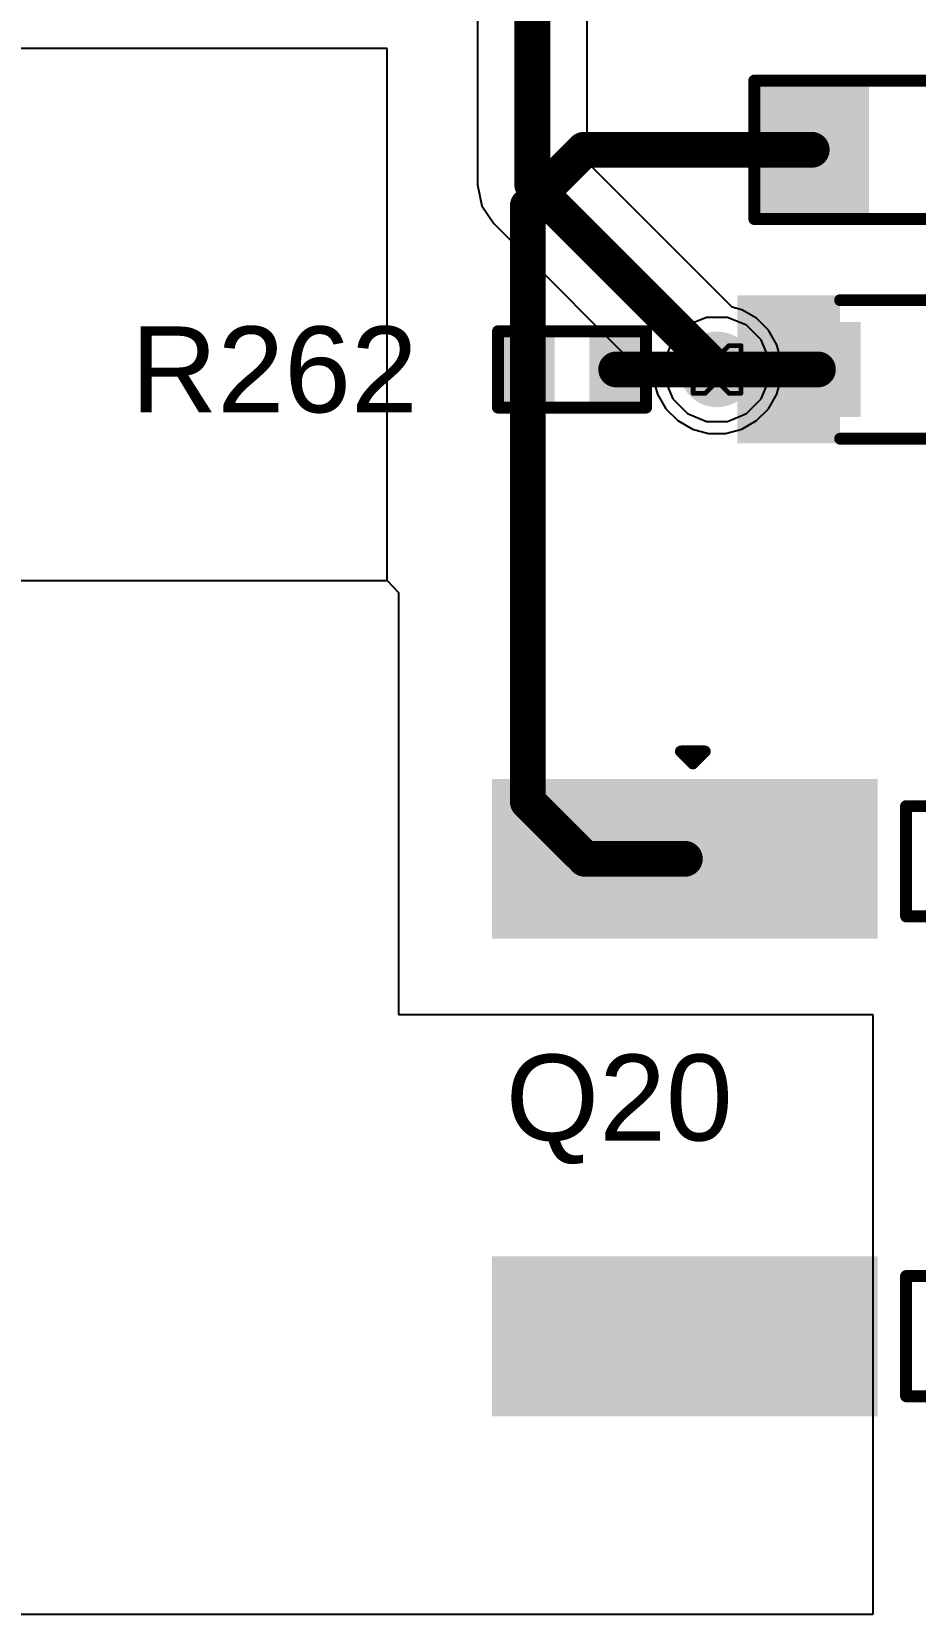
# Model space of a CAD drawing. Header units: inches. Extents: x 0 to 5379, y 0 to 5429.
# Drawn here: x 143.91 to 153.3, y 17.31 to 34.2 of the extents above; entities that cross this region are included whole.
import ezdxf

# ---------------------------------------------------------------- set-up
doc = ezdxf.new("R2010")
doc.units = ezdxf.units.IN
for name, color, linetype in [('Bottom Layer', 5, 'Continuous'), ('Bottom Solder', 6, 'Continuous'), ('Drill Drawing', 1, 'Continuous'), ('GND01', 16, 'Continuous'), ('GND02', 76, 'Continuous'), ('PWR', 156, 'Continuous'), ('SIG 01', 90, 'Continuous'), ('Top Layer', 1, 'Continuous'), ('Top Overlay', 2, 'Continuous'), ('Top Paste', 8, 'Continuous'), ('Top Solder', 216, 'Continuous'), ('Via Holes', 16, 'Continuous')]:
    doc.layers.add(name, color=color, linetype=linetype)
doc.styles.add('Arial', font='', dxfattribs={"height": 0.2})
doc.styles.get('Arial').set_extended_font_data('Arial')

# ---------------------------------------------------------------- blocks, each defined once
blk = doc.blocks.new('R___0402_508')
at = {"layer": 'Top Layer'}
for points in [[(-0.699, -0.318), (-0.699, 0.318), (-0.241, 0.318), (-0.241, -0.318)], [(0.241, -0.318), (0.241, 0.318), (0.699, 0.318), (0.699, -0.318)]]:
    blk.add_hatch(color=1, dxfattribs=at).paths.add_polyline_path(points)
at = {"layer": 'Top Paste'}
for points in [[(-0.699, -0.318), (-0.699, 0.318), (-0.241, 0.318), (-0.241, -0.318)], [(0.241, -0.318), (0.241, 0.318), (0.699, 0.318), (0.699, -0.318)]]:
    blk.add_hatch(color=8, dxfattribs=at).paths.add_polyline_path(points)
at = {"layer": 'Top Solder'}
for points in [[(-0.754, -0.373), (-0.754, 0.373), (-0.186, 0.373), (-0.186, -0.373)], [(0.186, -0.373), (0.186, 0.373), (0.754, 0.373), (0.754, -0.373)]]:
    blk.add_hatch(color=216, dxfattribs=at).paths.add_polyline_path(points)
at = {"layer": 'Top Overlay'}
for points in [[(0.787, 0.406, 0.127, 0.127, 0), (-0.787, 0.406, 0.127, 0.127, 0)], [(-0.787, 0.406, 0.127, 0.127, 0), (-0.787, -0.406, 0.127, 0.127, 0)], [(0.787, 0.406, 0.127, 0.127, 0), (0.787, -0.406, 0.127, 0.127, 0)], [(0.787, -0.406, 0.127, 0.127, 0), (-0.787, -0.406, 0.127, 0.127, 0)], [(0.813, -0.432, 0.00323, 0.00323, 0), (-0.813, -0.432, 0.00323, 0.00323, 0)]]:
    blk.add_lwpolyline(points, format="xyseb", dxfattribs=at)
for points in [[(-0.819, 0.406, 0.0635, 0.0635, 1), (-0.756, 0.406, 0.0635, 0.0635, 1)], [(-0.819, 0.406, 0.0635, 0.0635, 1), (-0.756, 0.406, 0.0635, 0.0635, 1)], [(0.756, 0.406, 0.0635, 0.0635, 1), (0.819, 0.406, 0.0635, 0.0635, 1)], [(0.756, 0.406, 0.0635, 0.0635, 1), (0.819, 0.406, 0.0635, 0.0635, 1)], [(-0.819, -0.406, 0.0635, 0.0635, 1), (-0.756, -0.406, 0.0635, 0.0635, 1)], [(-0.819, -0.406, 0.0635, 0.0635, 1), (-0.756, -0.406, 0.0635, 0.0635, 1)], [(-0.814, -0.432, 0.00161, 0.00161, 1), (-0.812, -0.432, 0.00161, 0.00161, 1)], [(0.756, -0.406, 0.0635, 0.0635, 1), (0.819, -0.406, 0.0635, 0.0635, 1)], [(0.756, -0.406, 0.0635, 0.0635, 1), (0.819, -0.406, 0.0635, 0.0635, 1)], [(0.812, -0.432, 0.00161, 0.00161, 1), (0.814, -0.432, 0.00161, 0.00161, 1)]]:
    blk.add_lwpolyline(points, format="xyseb", close=True, dxfattribs=at)
blk = doc.blocks.new('R___0805_511')
at = {"layer": 'Top Layer'}
for points in [[(-1.524, 0.635), (-0.508, 0.635), (-0.508, -0.635), (-1.524, -0.635)], [(0.508, 0.635), (1.524, 0.635), (1.524, -0.635), (0.508, -0.635)]]:
    blk.add_hatch(color=1, dxfattribs=at).paths.add_polyline_path(points)
at = {"layer": 'Top Paste'}
for points in [[(-1.524, 0.635), (-0.508, 0.635), (-0.508, -0.635), (-1.524, -0.635)], [(0.508, 0.635), (1.524, 0.635), (1.524, -0.635), (0.508, -0.635)]]:
    blk.add_hatch(color=8, dxfattribs=at).paths.add_polyline_path(points)
at = {"layer": 'Top Solder'}
for points in [[(-1.6256, 0.7366), (-0.4064, 0.7366), (-0.4064, -0.7366), (-1.6256, -0.7366)], [(0.4064, 0.7366), (1.6256, 0.7366), (1.6256, -0.7366), (0.4064, -0.7366)]]:
    blk.add_hatch(color=216, dxfattribs=at).paths.add_polyline_path(points)
at = {"layer": 'Top Overlay'}
for points in [[(1.6256, 0.7366, 0.127, 0.127, 0), (-1.6256, 0.7366, 0.127, 0.127, 0)], [(-1.6256, 0.7366, 0.127, 0.127, 0), (-1.6256, -0.7366, 0.127, 0.127, 0)], [(1.6256, 0.7366, 0.127, 0.127, 0), (1.6256, -0.7366, 0.127, 0.127, 0)], [(1.6256, -0.7366, 0.127, 0.127, 0), (-1.6256, -0.7366, 0.127, 0.127, 0)]]:
    blk.add_lwpolyline(points, format="xyseb", dxfattribs=at)
for points in [[(-1.65735, 0.7366, 0.0635, 0.0635, 1), (-1.59385, 0.7366, 0.0635, 0.0635, 1)], [(-1.65735, 0.7366, 0.0635, 0.0635, 1), (-1.59385, 0.7366, 0.0635, 0.0635, 1)], [(1.59385, 0.7366, 0.0635, 0.0635, 1), (1.65735, 0.7366, 0.0635, 0.0635, 1)], [(1.59385, 0.7366, 0.0635, 0.0635, 1), (1.65735, 0.7366, 0.0635, 0.0635, 1)], [(-1.65735, -0.7366, 0.0635, 0.0635, 1), (-1.59385, -0.7366, 0.0635, 0.0635, 1)], [(-1.65735, -0.7366, 0.0635, 0.0635, 1), (-1.59385, -0.7366, 0.0635, 0.0635, 1)], [(1.59385, -0.7366, 0.0635, 0.0635, 1), (1.65735, -0.7366, 0.0635, 0.0635, 1)], [(1.59385, -0.7366, 0.0635, 0.0635, 1), (1.65735, -0.7366, 0.0635, 0.0635, 1)]]:
    blk.add_lwpolyline(points, format="xyseb", close=True, dxfattribs=at)
blk = doc.blocks.new('H2PAK_2_755')
at = {"layer": 'Top Layer'}
for points in [[(-5.5, 0.828), (-5.5, 10.328), (5.5, 10.328), (5.5, 0.828)], [(-3.34, -3.578), (-1.74, -3.578), (-1.74, -7.578), (-3.34, -7.578)], [(1.74, -3.578), (3.34, -3.578), (3.34, -7.578), (1.74, -7.578)]]:
    blk.add_hatch(color=1, dxfattribs=at).paths.add_polyline_path(points)
at = {"layer": 'Top Paste'}
for points in [[(-5.5, 0.828), (-5.5, 10.328), (5.5, 10.328), (5.5, 0.828)], [(-3.34, -3.578), (-1.74, -3.578), (-1.74, -7.578), (-3.34, -7.578)], [(1.74, -3.578), (3.34, -3.578), (3.34, -7.578), (1.74, -7.578)]]:
    blk.add_hatch(color=8, dxfattribs=at).paths.add_polyline_path(points)
at = {"layer": 'Top Solder'}
for points in [[(-5.551, 0.778), (-5.551, 10.379), (5.551, 10.379), (5.551, 0.778)], [(-3.391, -3.528), (-1.689, -3.528), (-1.689, -7.629), (-3.391, -7.629)], [(1.689, -3.528), (3.391, -3.528), (3.391, -7.629), (1.689, -7.629)]]:
    blk.add_hatch(color=216, dxfattribs=at).paths.add_polyline_path(points)
at = {"layer": 'Top Overlay'}
for points in [[(-5.1, -1.725, 0.127, 0.127, 0), (-5.1, 0.478, 0.127, 0.127, 0)], [(5.2, -1.725, 0.127, 0.127, 0), (5.2, 0.578, 0.127, 0.127, 0)], [(5.2, -1.725, 0.127, 0.127, 0), (-5.1, -1.725, 0.127, 0.127, 0)], [(-3.1, -3.225, 0.127, 0.127, 0), (-3.1, -1.725, 0.127, 0.127, 0)], [(-3.07, -1.725, 0.127, 0.127, 0), (-3.1, -1.725, 0.127, 0.127, 0)], [(-1.927, -3.225, 0.127, 0.127, 0), (-1.927, -1.725, 0.127, 0.127, 0)], [(1.9, -3.225, 0.127, 0.127, 0), (1.9, -1.725, 0.127, 0.127, 0)], [(1.959, -1.725, 0.127, 0.127, 0), (1.9, -1.725, 0.127, 0.127, 0)], [(3.178, -3.225, 0.127, 0.127, 0), (3.178, -1.725, 0.127, 0.127, 0)], [(-1.927, -3.225, 0.127, 0.127, 0), (-3.1, -3.225, 0.127, 0.127, 0)], [(3.178, -3.225, 0.127, 0.127, 0), (1.9, -3.225, 0.127, 0.127, 0)], [(-3.556, -5.493, 0.127, 0.127, 0), (-3.683, -5.366, 0.127, 0.127, 0)], [(-3.683, -5.62, 0.127, 0.127, 0), (-3.683, -5.366, 0.127, 0.127, 0)], [(-3.683, -5.62, 0.127, 0.127, 0), (-3.556, -5.493, 0.127, 0.127, 0)]]:
    blk.add_lwpolyline(points, format="xyseb", dxfattribs=at)
for points in [[(-5.132, 0.478, 0.0635, 0.0635, 1), (-5.068, 0.478, 0.0635, 0.0635, 1)], [(5.168, 0.578, 0.0635, 0.0635, 1), (5.232, 0.578, 0.0635, 0.0635, 1)], [(-5.132, -1.725, 0.0635, 0.0635, 1), (-5.068, -1.725, 0.0635, 0.0635, 1)], [(-5.132, -1.725, 0.0635, 0.0635, 1), (-5.068, -1.725, 0.0635, 0.0635, 1)], [(-3.132, -1.725, 0.0635, 0.0635, 1), (-3.068, -1.725, 0.0635, 0.0635, 1)], [(-3.132, -1.725, 0.0635, 0.0635, 1), (-3.068, -1.725, 0.0635, 0.0635, 1)], [(-3.102, -1.725, 0.0635, 0.0635, 1), (-3.039, -1.725, 0.0635, 0.0635, 1)], [(-1.959, -1.725, 0.0635, 0.0635, 1), (-1.896, -1.725, 0.0635, 0.0635, 1)], [(1.868, -1.725, 0.0635, 0.0635, 1), (1.932, -1.725, 0.0635, 0.0635, 1)], [(1.868, -1.725, 0.0635, 0.0635, 1), (1.932, -1.725, 0.0635, 0.0635, 1)], [(1.927, -1.725, 0.0635, 0.0635, 1), (1.99, -1.725, 0.0635, 0.0635, 1)], [(3.146, -1.725, 0.0635, 0.0635, 1), (3.21, -1.725, 0.0635, 0.0635, 1)], [(5.168, -1.725, 0.0635, 0.0635, 1), (5.232, -1.725, 0.0635, 0.0635, 1)], [(5.168, -1.725, 0.0635, 0.0635, 1), (5.232, -1.725, 0.0635, 0.0635, 1)], [(-3.132, -3.225, 0.0635, 0.0635, 1), (-3.068, -3.225, 0.0635, 0.0635, 1)], [(-3.132, -3.225, 0.0635, 0.0635, 1), (-3.068, -3.225, 0.0635, 0.0635, 1)], [(-1.959, -3.225, 0.0635, 0.0635, 1), (-1.896, -3.225, 0.0635, 0.0635, 1)], [(-1.959, -3.225, 0.0635, 0.0635, 1), (-1.896, -3.225, 0.0635, 0.0635, 1)], [(1.868, -3.225, 0.0635, 0.0635, 1), (1.932, -3.225, 0.0635, 0.0635, 1)], [(1.868, -3.225, 0.0635, 0.0635, 1), (1.932, -3.225, 0.0635, 0.0635, 1)], [(3.146, -3.225, 0.0635, 0.0635, 1), (3.21, -3.225, 0.0635, 0.0635, 1)], [(3.146, -3.225, 0.0635, 0.0635, 1), (3.21, -3.225, 0.0635, 0.0635, 1)], [(-3.714, -5.366, 0.0635, 0.0635, 1), (-3.651, -5.366, 0.0635, 0.0635, 1)], [(-3.714, -5.366, 0.0635, 0.0635, 1), (-3.651, -5.366, 0.0635, 0.0635, 1)], [(-3.714, -5.62, 0.0635, 0.0635, 1), (-3.651, -5.62, 0.0635, 0.0635, 1)], [(-3.714, -5.62, 0.0635, 0.0635, 1), (-3.651, -5.62, 0.0635, 0.0635, 1)], [(-3.587, -5.493, 0.0635, 0.0635, 1), (-3.524, -5.493, 0.0635, 0.0635, 1)], [(-3.587, -5.493, 0.0635, 0.0635, 1), (-3.524, -5.493, 0.0635, 0.0635, 1)]]:
    blk.add_lwpolyline(points, format="xyseb", close=True, dxfattribs=at)
blk = doc.blocks.new('SOD_323_883')
at = {"layer": 'Top Layer'}
for points in [[(-0.75, -0.45), (-1.55, -0.45), (-1.55, 0.45), (-0.75, 0.45)], [(1.55, -0.45), (0.75, -0.45), (0.75, 0.45), (1.55, 0.45)]]:
    blk.add_hatch(color=1, dxfattribs=at).paths.add_polyline_path(points)
at = {"layer": 'Top Overlay'}
for points in [[(-2.007, 0.483), (-0.915, 0.483), (-0.915, 0.788), (-2.007, 0.788)], [(-2.007, -0.508), (-1.576, -0.508), (-1.576, 0.508), (-2.007, 0.508)], [(-2.007, -0.787), (-0.915, -0.787), (-0.915, -0.482), (-2.007, -0.482)]]:
    blk.add_hatch(color=2, dxfattribs=at).paths.add_polyline_path(points)
at = {"layer": 'Top Paste'}
for points in [[(-0.75, -0.45), (-1.55, -0.45), (-1.55, 0.45), (-0.75, 0.45)], [(1.55, -0.45), (0.75, -0.45), (0.75, 0.45), (1.55, 0.45)]]:
    blk.add_hatch(color=8, dxfattribs=at).paths.add_polyline_path(points)
at = {"layer": 'Top Solder'}
for points in [[(-0.695, -0.505), (-1.605, -0.505), (-1.605, 0.505), (-0.695, 0.505)], [(1.605, -0.505), (0.695, -0.505), (0.695, 0.505), (1.605, 0.505)]]:
    blk.add_hatch(color=216, dxfattribs=at).paths.add_polyline_path(points)
at = {"layer": 'Top Overlay'}
for points in [[(-0.914, 0.737, 0.127, 0.127, 0), (0.94, 0.737, 0.127, 0.127, 0)], [(0.94, 0.559, 0.127, 0.127, 0), (0.94, 0.737, 0.127, 0.127, 0)], [(0.94, -0.737, 0.127, 0.127, 0), (0.94, -0.559, 0.127, 0.127, 0)], [(-0.914, -0.737, 0.127, 0.127, 0), (0.94, -0.737, 0.127, 0.127, 0)]]:
    blk.add_lwpolyline(points, format="xyseb", dxfattribs=at)
for points in [[(-0.946, 0.737, 0.0635, 0.0635, 1), (-0.883, 0.737, 0.0635, 0.0635, 1)], [(0.908, 0.737, 0.0635, 0.0635, 1), (0.972, 0.737, 0.0635, 0.0635, 1)], [(0.908, 0.737, 0.0635, 0.0635, 1), (0.972, 0.737, 0.0635, 0.0635, 1)], [(0.908, 0.559, 0.0635, 0.0635, 1), (0.972, 0.559, 0.0635, 0.0635, 1)], [(0.908, -0.559, 0.0635, 0.0635, 1), (0.972, -0.559, 0.0635, 0.0635, 1)], [(-0.946, -0.737, 0.0635, 0.0635, 1), (-0.883, -0.737, 0.0635, 0.0635, 1)], [(0.908, -0.737, 0.0635, 0.0635, 1), (0.972, -0.737, 0.0635, 0.0635, 1)], [(0.908, -0.737, 0.0635, 0.0635, 1), (0.972, -0.737, 0.0635, 0.0635, 1)]]:
    blk.add_lwpolyline(points, format="xyseb", close=True, dxfattribs=at)

msp = doc.modelspace()

# ---------------------------------------------------------------- hatches: boundary and pattern name
at = {"layer": 'Bottom Layer'}
h = msp.add_hatch(color=5, dxfattribs=at)
edge = h.paths.add_edge_path()
edge.add_arc((151.194, 30.607), 0.3, 0, 360)
at = {"layer": 'Bottom Solder'}
h = msp.add_hatch(color=6, dxfattribs=at)
edge = h.paths.add_edge_path()
edge.add_arc((151.194, 30.607), 0.402, 0, 360)
at = {"layer": 'GND01'}
h = msp.add_hatch(color=16, dxfattribs=at)
edge = h.paths.add_edge_path()
edge.add_arc((151.194, 30.607), 0.3, 0, 360)
at = {"layer": 'GND02'}
h = msp.add_hatch(color=76, dxfattribs=at)
edge = h.paths.add_edge_path()
edge.add_arc((151.194, 30.607), 0.3, 0, 360)
at = {"layer": 'PWR'}
h = msp.add_hatch(color=156, dxfattribs=at)
edge = h.paths.add_edge_path()
edge.add_arc((151.194, 30.607), 0.3, 0, 360)
at = {"layer": 'SIG 01'}
h = msp.add_hatch(color=90, dxfattribs=at)
edge = h.paths.add_edge_path()
edge.add_arc((151.194, 30.607), 0.3, 0, 360)
at = {"layer": 'Top Layer'}
h = msp.add_hatch(color=1, dxfattribs=at)
edge = h.paths.add_edge_path()
edge.add_arc((151.194, 30.607), 0.3, 0, 360)
at = {"layer": 'Top Solder'}
h = msp.add_hatch(color=216, dxfattribs=at)
edge = h.paths.add_edge_path()
edge.add_arc((151.194, 30.607), 0.402, 0, 360)
at = {"layer": 'Via Holes'}
h = msp.add_hatch(color=7, dxfattribs=at)
edge = h.paths.add_edge_path()
edge.add_arc((151.194, 30.607), 0.15, 0, 360)

# ---------------------------------------------------------------- linework, layer by layer
at = {"layer": 'Bottom Layer'}
for p, q in [((151.083, 31.161), (150.88, 31.077)), ((151.304, 31.161), (151.083, 31.161)), ((151.507, 31.077), (151.304, 31.161)), ((150.724, 30.921), (150.64, 30.717)), ((150.88, 31.077), (150.724, 30.921)), ((151.663, 30.921), (151.507, 31.077)), ((151.748, 30.717), (151.663, 30.921)), ((150.64, 30.717), (150.64, 30.497)), ((151.748, 30.497), (151.748, 30.717)), ((150.64, 30.497), (150.724, 30.293)), ((151.663, 30.293), (151.748, 30.497)), ((150.724, 30.293), (150.88, 30.137)), ((151.507, 30.137), (151.663, 30.293)), ((150.88, 30.137), (151.083, 30.053)), ((151.304, 30.053), (151.507, 30.137)), ((151.083, 30.053), (151.304, 30.053))]:
    msp.add_line(p, q, dxfattribs=at)
at = {"layer": 'Drill Drawing'}
for points in [[(150.94, 30.734, 0.0508, 0.0508, 0), (150.94, 30.861, 0.0508, 0.0508, 0)], [(150.94, 30.861, 0.0508, 0.0508, 0), (151.067, 30.861, 0.0508, 0.0508, 0)], [(150.94, 30.734, 0.0508, 0.0508, 0), (151.067, 30.607, 0.0508, 0.0508, 0)], [(151.067, 30.861, 0.0508, 0.0508, 0), (151.194, 30.734, 0.0508, 0.0508, 0)], [(151.194, 30.734, 0.0508, 0.0508, 0), (151.321, 30.861, 0.0508, 0.0508, 0)], [(151.321, 30.861, 0.0508, 0.0508, 0), (151.448, 30.861, 0.0508, 0.0508, 0)], [(151.321, 30.607, 0.0508, 0.0508, 0), (151.448, 30.734, 0.0508, 0.0508, 0)], [(151.448, 30.734, 0.0508, 0.0508, 0), (151.448, 30.861, 0.0508, 0.0508, 0)], [(150.94, 30.48, 0.0508, 0.0508, 0), (151.067, 30.607, 0.0508, 0.0508, 0)], [(151.321, 30.607, 0.0508, 0.0508, 0), (151.448, 30.48, 0.0508, 0.0508, 0)], [(150.94, 30.353, 0.0508, 0.0508, 0), (150.94, 30.48, 0.0508, 0.0508, 0)], [(151.067, 30.353, 0.0508, 0.0508, 0), (151.194, 30.48, 0.0508, 0.0508, 0)], [(151.194, 30.48, 0.0508, 0.0508, 0), (151.321, 30.353, 0.0508, 0.0508, 0)], [(151.448, 30.353, 0.0508, 0.0508, 0), (151.448, 30.48, 0.0508, 0.0508, 0)], [(150.94, 30.353, 0.0508, 0.0508, 0), (151.067, 30.353, 0.0508, 0.0508, 0)], [(151.321, 30.353, 0.0508, 0.0508, 0), (151.448, 30.353, 0.0508, 0.0508, 0)]]:
    msp.add_lwpolyline(points, format="xyseb", dxfattribs=at)
for points in [[(150.927, 30.861, 0.0254, 0.0254, 1), (150.952, 30.861, 0.0254, 0.0254, 1)], [(150.927, 30.861, 0.0254, 0.0254, 1), (150.952, 30.861, 0.0254, 0.0254, 1)], [(150.927, 30.734, 0.0254, 0.0254, 1), (150.952, 30.734, 0.0254, 0.0254, 1)], [(150.927, 30.734, 0.0254, 0.0254, 1), (150.952, 30.734, 0.0254, 0.0254, 1)], [(151.054, 30.861, 0.0254, 0.0254, 1), (151.079, 30.861, 0.0254, 0.0254, 1)], [(151.054, 30.861, 0.0254, 0.0254, 1), (151.079, 30.861, 0.0254, 0.0254, 1)], [(151.181, 30.734, 0.0254, 0.0254, 1), (151.206, 30.734, 0.0254, 0.0254, 1)], [(151.181, 30.734, 0.0254, 0.0254, 1), (151.206, 30.734, 0.0254, 0.0254, 1)], [(151.308, 30.861, 0.0254, 0.0254, 1), (151.333, 30.861, 0.0254, 0.0254, 1)], [(151.308, 30.861, 0.0254, 0.0254, 1), (151.333, 30.861, 0.0254, 0.0254, 1)], [(151.435, 30.861, 0.0254, 0.0254, 1), (151.46, 30.861, 0.0254, 0.0254, 1)], [(151.435, 30.861, 0.0254, 0.0254, 1), (151.46, 30.861, 0.0254, 0.0254, 1)], [(151.435, 30.734, 0.0254, 0.0254, 1), (151.46, 30.734, 0.0254, 0.0254, 1)], [(151.435, 30.734, 0.0254, 0.0254, 1), (151.46, 30.734, 0.0254, 0.0254, 1)], [(151.054, 30.607, 0.0254, 0.0254, 1), (151.079, 30.607, 0.0254, 0.0254, 1)], [(151.054, 30.607, 0.0254, 0.0254, 1), (151.079, 30.607, 0.0254, 0.0254, 1)], [(151.308, 30.607, 0.0254, 0.0254, 1), (151.333, 30.607, 0.0254, 0.0254, 1)], [(151.308, 30.607, 0.0254, 0.0254, 1), (151.333, 30.607, 0.0254, 0.0254, 1)], [(150.927, 30.48, 0.0254, 0.0254, 1), (150.952, 30.48, 0.0254, 0.0254, 1)], [(150.927, 30.48, 0.0254, 0.0254, 1), (150.952, 30.48, 0.0254, 0.0254, 1)], [(151.181, 30.48, 0.0254, 0.0254, 1), (151.206, 30.48, 0.0254, 0.0254, 1)], [(151.181, 30.48, 0.0254, 0.0254, 1), (151.206, 30.48, 0.0254, 0.0254, 1)], [(151.435, 30.48, 0.0254, 0.0254, 1), (151.46, 30.48, 0.0254, 0.0254, 1)], [(151.435, 30.48, 0.0254, 0.0254, 1), (151.46, 30.48, 0.0254, 0.0254, 1)], [(150.927, 30.353, 0.0254, 0.0254, 1), (150.952, 30.353, 0.0254, 0.0254, 1)], [(150.927, 30.353, 0.0254, 0.0254, 1), (150.952, 30.353, 0.0254, 0.0254, 1)], [(151.054, 30.353, 0.0254, 0.0254, 1), (151.079, 30.353, 0.0254, 0.0254, 1)], [(151.054, 30.353, 0.0254, 0.0254, 1), (151.079, 30.353, 0.0254, 0.0254, 1)], [(151.308, 30.353, 0.0254, 0.0254, 1), (151.333, 30.353, 0.0254, 0.0254, 1)], [(151.308, 30.353, 0.0254, 0.0254, 1), (151.333, 30.353, 0.0254, 0.0254, 1)], [(151.435, 30.353, 0.0254, 0.0254, 1), (151.46, 30.353, 0.0254, 0.0254, 1)], [(151.435, 30.353, 0.0254, 0.0254, 1), (151.46, 30.353, 0.0254, 0.0254, 1)]]:
    msp.add_lwpolyline(points, format="xyseb", close=True, dxfattribs=at)
at = {"layer": 'GND01'}
for p, q in [((151.083, 31.161), (150.88, 31.077)), ((151.304, 31.161), (151.083, 31.161)), ((151.507, 31.077), (151.304, 31.161)), ((150.724, 30.921), (150.64, 30.717)), ((150.88, 31.077), (150.724, 30.921)), ((151.663, 30.921), (151.507, 31.077)), ((151.748, 30.717), (151.663, 30.921)), ((150.64, 30.717), (150.64, 30.497)), ((151.748, 30.497), (151.748, 30.717)), ((150.64, 30.497), (150.724, 30.293)), ((151.663, 30.293), (151.748, 30.497)), ((150.724, 30.293), (150.88, 30.137)), ((151.507, 30.137), (151.663, 30.293)), ((150.88, 30.137), (151.083, 30.053)), ((151.304, 30.053), (151.507, 30.137)), ((151.083, 30.053), (151.304, 30.053))]:
    msp.add_line(p, q, dxfattribs=at)
at = {"layer": 'GND02'}
for p, q in [((151.083, 31.161), (150.88, 31.077)), ((151.304, 31.161), (151.083, 31.161)), ((151.507, 31.077), (151.304, 31.161)), ((150.724, 30.921), (150.64, 30.717)), ((150.88, 31.077), (150.724, 30.921)), ((151.663, 30.921), (151.507, 31.077)), ((151.748, 30.717), (151.663, 30.921)), ((150.64, 30.717), (150.64, 30.497)), ((151.748, 30.497), (151.748, 30.717)), ((150.64, 30.497), (150.724, 30.293)), ((151.663, 30.293), (151.748, 30.497)), ((150.724, 30.293), (150.88, 30.137)), ((151.507, 30.137), (151.663, 30.293)), ((150.88, 30.137), (151.083, 30.053)), ((151.304, 30.053), (151.507, 30.137)), ((151.083, 30.053), (151.304, 30.053))]:
    msp.add_line(p, q, dxfattribs=at)
at = {"layer": 'PWR'}
for p, q in [((151.083, 31.161), (150.88, 31.077)), ((151.304, 31.161), (151.083, 31.161)), ((151.507, 31.077), (151.304, 31.161)), ((150.724, 30.921), (150.64, 30.717)), ((150.88, 31.077), (150.724, 30.921)), ((151.663, 30.921), (151.507, 31.077)), ((151.748, 30.717), (151.663, 30.921)), ((150.64, 30.717), (150.64, 30.497)), ((151.748, 30.497), (151.748, 30.717)), ((150.64, 30.497), (150.724, 30.293)), ((151.663, 30.293), (151.748, 30.497)), ((150.724, 30.293), (150.88, 30.137)), ((151.507, 30.137), (151.663, 30.293)), ((150.88, 30.137), (151.083, 30.053)), ((151.304, 30.053), (151.507, 30.137)), ((151.083, 30.053), (151.304, 30.053))]:
    msp.add_line(p, q, dxfattribs=at)
at = {"layer": 'SIG 01'}
for p, q in [((148.647, 65.456), (148.647, 32.571)), ((149.812, 32.812), (149.812, 47.975)), ((151.356, 31.268), (149.812, 32.812)), ((148.647, 32.571), (148.691, 32.348)), ((148.691, 32.348), (148.818, 32.159)), ((148.818, 32.159), (150.532, 30.444)), ((151.456, 31.242), (151.356, 31.268)), ((151.612, 31.152), (151.456, 31.242)), ((151.739, 31.025), (151.612, 31.152)), ((151.828, 30.87), (151.739, 31.025)), ((151.875, 30.697), (151.828, 30.87)), ((151.875, 30.517), (151.875, 30.697)), ((150.532, 30.444), (150.559, 30.344)), ((151.828, 30.344), (151.875, 30.517)), ((150.559, 30.344), (150.649, 30.189)), ((151.739, 30.189), (151.828, 30.344)), ((150.649, 30.189), (150.775, 30.062)), ((151.612, 30.062), (151.739, 30.189)), ((150.775, 30.062), (150.931, 29.972)), ((150.931, 29.972), (151.104, 29.926)), ((151.104, 29.926), (151.283, 29.926)), ((151.283, 29.926), (151.456, 29.972)), ((151.456, 29.972), (151.612, 30.062))]:
    msp.add_line(p, q, dxfattribs=at)
for points in [[(149.23, 32.571, 0.381, 0.381, 0), (149.23, 65.456, 0.381, 0.381, 0)], [(149.23, 32.571, 0.381, 0.381, 0), (151.194, 30.607, 0.381, 0.381, 0)]]:
    msp.add_lwpolyline(points, format="xyseb", dxfattribs=at)
for points in [[(149.134, 32.571, 0.191, 0.191, 1), (149.325, 32.571, 0.191, 0.191, 1)], [(149.134, 32.571, 0.191, 0.191, 1), (149.325, 32.571, 0.191, 0.191, 1)], [(151.098, 30.607, 0.191, 0.191, 1), (151.289, 30.607, 0.191, 0.191, 1)]]:
    msp.add_lwpolyline(points, format="xyseb", close=True, dxfattribs=at)
at = {"layer": 'Top Layer'}
for p, q in [((147.685, 34.021), (137.256, 34.021)), ((147.685, 28.36), (147.685, 34.021)), ((139.171, 28.36), (147.685, 28.36)), ((139.171, 28.36), (147.685, 28.36)), ((147.685, 28.36), (147.807, 28.233)), ((147.807, 28.233), (147.807, 23.742)), ((147.807, 23.742), (152.851, 23.742)), ((152.851, 23.742), (152.851, 17.36)), ((152.851, 17.36), (139.171, 17.36))]:
    msp.add_line(p, q, dxfattribs=at)
for points in [[(149.181, 32.347, 0.381, 0.381, 0), (149.778, 32.944, 0.381, 0.381, 0)], [(149.778, 32.944, 0.381, 0.381, 0), (152.199, 32.944, 0.381, 0.381, 0)], [(149.181, 30.607, 0.381, 0.381, 0), (149.181, 32.347, 0.381, 0.381, 0)], [(149.181, 26.009, 0.381, 0.381, 0), (149.181, 30.607, 0.381, 0.381, 0)], [(150.121, 30.607, 0.381, 0.381, 0), (151.194, 30.607, 0.381, 0.381, 0)], [(151.194, 30.607, 0.381, 0.381, 0), (152.266, 30.607, 0.381, 0.381, 0)], [(149.181, 26.009, 0.381, 0.381, 0), (149.791, 25.4, 0.381, 0.381, 0)], [(149.791, 25.4, 0.381, 0.381, 0), (150.851, 25.4, 0.381, 0.381, 0)]]:
    msp.add_lwpolyline(points, format="xyseb", dxfattribs=at)
for points in [[(149.683, 32.944, 0.191, 0.191, 1), (149.873, 32.944, 0.191, 0.191, 1)], [(149.683, 32.944, 0.191, 0.191, 1), (149.873, 32.944, 0.191, 0.191, 1)], [(152.104, 32.944, 0.191, 0.191, 1), (152.295, 32.944, 0.191, 0.191, 1)], [(149.086, 32.347, 0.191, 0.191, 1), (149.276, 32.347, 0.191, 0.191, 1)], [(149.086, 32.347, 0.191, 0.191, 1), (149.276, 32.347, 0.191, 0.191, 1)], [(149.086, 30.607, 0.191, 0.191, 1), (149.276, 30.607, 0.191, 0.191, 1)], [(149.086, 30.607, 0.191, 0.191, 1), (149.276, 30.607, 0.191, 0.191, 1)], [(150.026, 30.607, 0.191, 0.191, 1), (150.216, 30.607, 0.191, 0.191, 1)], [(151.098, 30.607, 0.191, 0.191, 1), (151.289, 30.607, 0.191, 0.191, 1)], [(151.098, 30.607, 0.191, 0.191, 1), (151.289, 30.607, 0.191, 0.191, 1)], [(152.171, 30.607, 0.191, 0.191, 1), (152.361, 30.607, 0.191, 0.191, 1)], [(149.086, 26.009, 0.191, 0.191, 1), (149.276, 26.009, 0.191, 0.191, 1)], [(149.086, 26.009, 0.191, 0.191, 1), (149.276, 26.009, 0.191, 0.191, 1)], [(149.695, 25.4, 0.191, 0.191, 1), (149.886, 25.4, 0.191, 0.191, 1)], [(149.695, 25.4, 0.191, 0.191, 1), (149.886, 25.4, 0.191, 0.191, 1)], [(150.756, 25.4, 0.191, 0.191, 1), (150.946, 25.4, 0.191, 0.191, 1)]]:
    msp.add_lwpolyline(points, format="xyseb", close=True, dxfattribs=at)

# ---------------------------------------------------------------- block references
for name, p, rotation in [('R___0805_511', (153.216, 32.944), 180), ('R___0402_508', (149.651, 30.607), 180), ('H2PAK_2_755', (156.429, 22.86), 270)]:
    msp.add_blockref(name, p, dxfattribs=dict(rotation=rotation))
msp.add_blockref('SOD_323_883', (153.417, 30.607))

# ---------------------------------------------------------------- texts
at = {"layer": 'Top Overlay', "style": 'Arial'}
for s, p in [('R262', (144.958, 30.15)), ('Q20', (148.946, 22.403))]:
    msp.add_text(s, height=0.9144, dxfattribs=at).set_placement(p)

doc.saveas('drawing.dxf')
